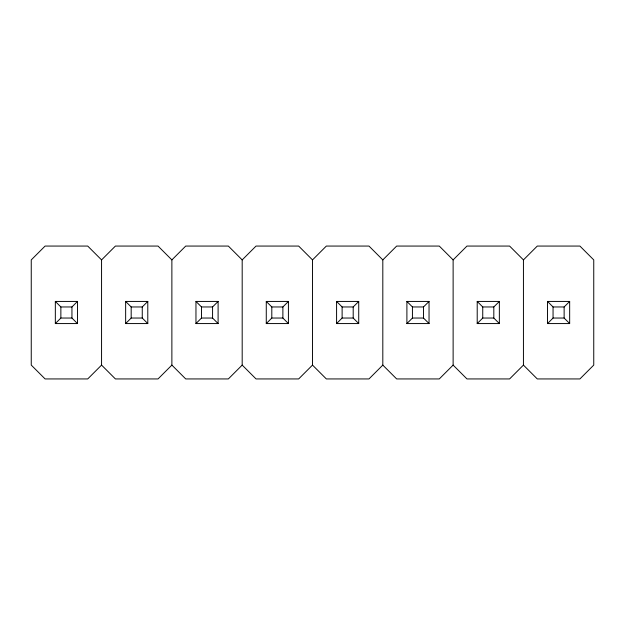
<?xml version="1.0" encoding="UTF-8"?>
<svg xmlns="http://www.w3.org/2000/svg" width="625" height="625" viewBox="0 0 625 625"><rect width="100%" height="100%" fill="white"/><g stroke="black" fill="none" stroke-linecap="round" stroke-linejoin="round"><path stroke-width="0.94" d="M171.875 365.094L158.031 378.938L115.406 378.938L101.562 365.094L101.562 259.906L115.406 246.062L158.031 246.062L171.875 259.906L171.875 365.094L185.719 378.938L228.344 378.938L242.188 365.094L242.188 259.906L228.344 246.062L185.719 246.062L171.875 259.906M55.336 323.57L60.867 318.039L71.945 318.039L77.477 323.57L55.336 323.57L55.336 301.43L77.477 301.43L77.477 323.57M55.336 301.43L60.867 306.961L71.945 306.961L77.477 301.43M125.648 323.57L131.18 318.039L142.258 318.039L147.789 323.57L147.789 301.43L125.648 301.43L125.648 323.57L147.789 323.57M125.648 301.43L131.18 306.961L142.258 306.961L147.789 301.43M101.562 365.094L87.719 378.938L45.094 378.938L31.25 365.094L31.25 259.906L45.094 246.062L87.719 246.062L101.562 259.906M242.188 259.906L256.031 246.062L298.656 246.062L312.5 259.906L312.5 365.094L326.344 378.938L368.969 378.938L382.812 365.094L382.812 259.906L368.969 246.062L326.344 246.062L312.5 259.906M195.961 323.57L201.492 318.039L201.492 306.961L195.961 301.43L195.961 323.57L218.102 323.57L218.102 301.43L195.961 301.43M201.492 306.961L212.57 306.961L218.102 301.43M266.273 323.57L271.805 318.039L271.805 306.961L266.273 301.43L288.414 301.43L288.414 323.57L266.273 323.57L266.273 301.43M271.805 306.961L282.883 306.961L288.414 301.43M382.812 259.906L396.656 246.062L439.281 246.062L453.125 259.906L453.125 365.094L439.281 378.938L396.656 378.938L382.812 365.094M336.586 323.57L342.117 318.039L353.195 318.039L358.727 323.57L336.586 323.57L336.586 301.43L358.727 301.43L358.727 323.57M336.586 301.43L342.117 306.961L353.195 306.961L358.727 301.43M312.5 365.094L298.656 378.938L256.031 378.938L242.188 365.094M453.125 259.906L466.969 246.062L509.594 246.062L523.438 259.906L523.438 365.094L509.594 378.938L466.969 378.938L453.125 365.094M406.898 323.57L412.43 318.039L412.43 306.961L406.898 301.43L429.039 301.43L429.039 323.57L406.898 323.57L406.898 301.43M429.039 323.57L423.508 318.039L423.508 306.961L429.039 301.43M523.438 259.906L537.281 246.062L579.906 246.062L593.75 259.906L593.75 365.094L579.906 378.938L537.281 378.938L523.438 365.094M477.211 323.57L482.742 318.039L482.742 306.961L477.211 301.43L499.352 301.43L499.352 323.57L477.211 323.57L477.211 301.43M499.352 323.57L493.82 318.039L493.82 306.961L499.352 301.43M547.523 323.57L553.055 318.039L564.133 318.039L569.664 323.57L547.523 323.57L547.523 301.43L569.664 301.43L569.664 323.57M547.523 301.43L553.055 306.961L564.133 306.961L569.664 301.43M412.43 306.961L423.508 306.961M482.742 306.961L493.82 306.961M201.492 318.039L212.57 318.039L218.102 323.57M271.805 318.039L282.883 318.039L288.414 323.57M412.43 318.039L423.508 318.039M482.742 318.039L493.82 318.039M564.133 306.961L564.133 318.039M553.055 306.961L553.055 318.039M353.195 306.961L353.195 318.039M342.117 306.961L342.117 318.039M282.883 306.961L282.883 318.039M212.57 306.961L212.57 318.039M142.258 306.961L142.258 318.039M131.18 306.961L131.18 318.039M71.945 306.961L71.945 318.039M60.867 306.961L60.867 318.039"/></g></svg>
